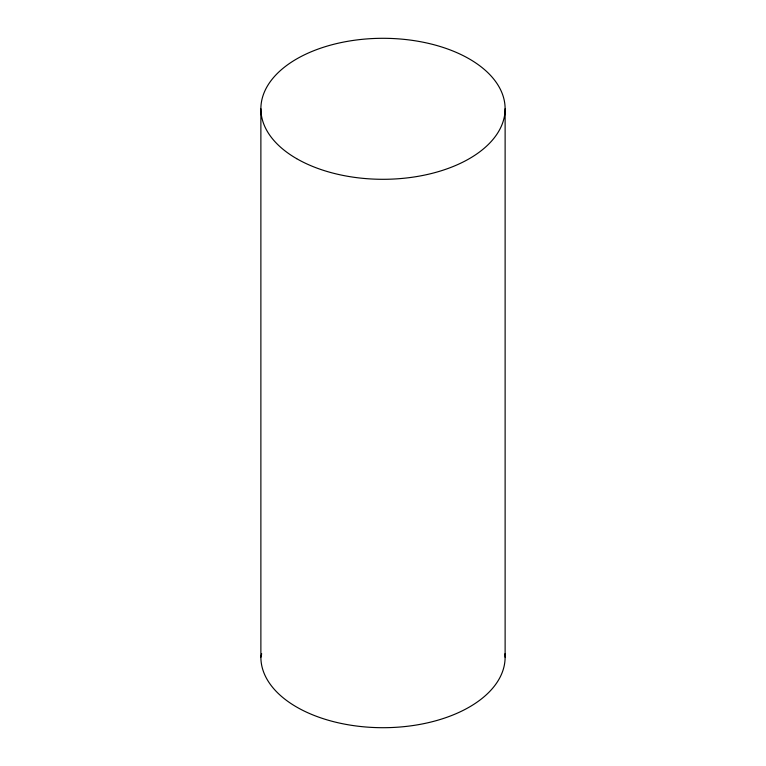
<?xml version="1.0" encoding="UTF-8"?>
<svg xmlns="http://www.w3.org/2000/svg" width="766" height="766" viewBox="0 0 766 766"><rect width="100%" height="100%" fill="white"/><g stroke="black" fill="none" stroke-linecap="round" stroke-linejoin="round"><path stroke-width="1.15" d="M504.966 653.762A122.12 70.501 0 0 1 385.978 727.681A122.12 70.501 0 0 1 260.88 657.199L261.675 653.733M505.12 108.801L505.12 657.199M260.88 108.801L260.88 657.199M296.653 158.658A122.12 70.501 0 0 0 500.954 127.051A122.12 70.501 0 0 0 351.393 40.703A122.12 70.501 0 0 0 296.653 158.658"/></g></svg>
